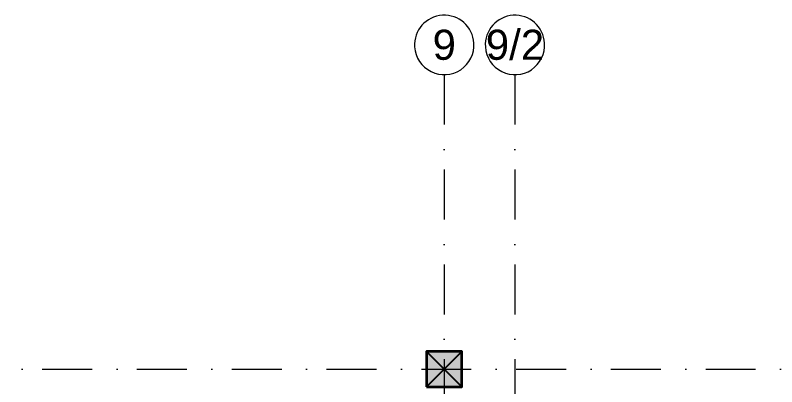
# Model space of a CAD drawing. Header units: millimetres. Extents: x -164867 to 807677, y -316775 to 513985.
# Drawn here: x 283470 to 294241, y 508713 to 513963 of the extents above; entities that cross this region are included whole.
import ezdxf

# ---------------------------------------------------------------- set-up
doc = ezdxf.new("R2010")
doc.units = ezdxf.units.MM
doc.linetypes.add('CENTER2', pattern=[28.575, 19.05, -3.175, 3.175, -3.175])
doc.linetypes.add('А_Штрихпунктирная', pattern=[1340.555525, 705.555534, -352.777767, 0, -282.222223])
doc.layers.get('Defpoints').update_dxf_attribs({"color": 140})
doc.layers.add('00_asys', color=7, linetype='CENTER2', lineweight=13)
doc.layers.add('00_kolony', color=7, linetype='Continuous', lineweight=35)
doc.layers.add('00_planas_hatch', color=7, linetype='Continuous', lineweight=0, true_color=0x3c3c3c)
doc.styles.get("Standard").update_dxf_attribs({"font": 'arial.ttf'})

# ---------------------------------------------------------------- blocks, each defined once
blk = doc.blocks.new('kolona 500x500')
at = {"layer": '00_planas_hatch', "transparency": 33554687}
h = blk.add_hatch(color=256, dxfattribs=at)
h.dxf.hatch_style = 1
h.paths.add_polyline_path([(-250, -250), (250, -250), (250, 250), (-250, 250)])
at = {"layer": '00_kolony', "color": 0, "transparency": 33554687}
blk.add_lwpolyline([(-250, -250), (250, -250), (250, 250), (-250, 250)], close=True, dxfattribs=at)
at = {"layer": 'Defpoints', "transparency": 33554687}
for points in [[(-250, 250), (250, -250)], [(250, 250), (-250, -250)]]:
    blk.add_lwpolyline(points, dxfattribs=at)
blk = doc.blocks.new('OSI Garmatnaya')
at = {"layer": '00_asys', "linetype": 'Continuous', "transparency": 33554687}
for points in [[(42080.85, 55553.12, 1), (42919.15, 55606.42, 1)], [(43080.85, 55553.12, 1), (43919.15, 55606.42, 1)]]:
    blk.add_lwpolyline(points, format="xyb", close=True, dxfattribs=at)
at = {"layer": '00_asys', "linetype": 'А_Штрихпунктирная', "transparency": 33554687}
for points in [[(42500, 55159.77), (42500, -4664.1)], [(43500, 55159.77), (43500, -4664.1)], [(-6087.31, 51000), (59815.7, 51000)]]:
    blk.add_lwpolyline(points, dxfattribs=at)
at = {"layer": '00_kolony', "transparency": 33554669}
blk.add_blockref('kolona 500x500', (42500, 51000), dxfattribs=at)
at = {"layer": '00_asys', "transparency": 33554687, "char_height": 425, "width": 1206.7351, "attachment_point": 5}
for s, insert in [('9', (42500, 55579.77)), ('9/2', (43500, 55579.77))]:
    blk.add_mtext(s, dxfattribs=dict(at, insert=insert))

msp = doc.modelspace()

# ---------------------------------------------------------------- block references
at = {"layer": '00_asys', "linetype": 'CENTER2', "lineweight": 25, "ltscale": 200, "transparency": 33554687}
msp.add_blockref('OSI Garmatnaya', (247038.21, 457962.73), dxfattribs=at)

doc.saveas('drawing.dxf')
